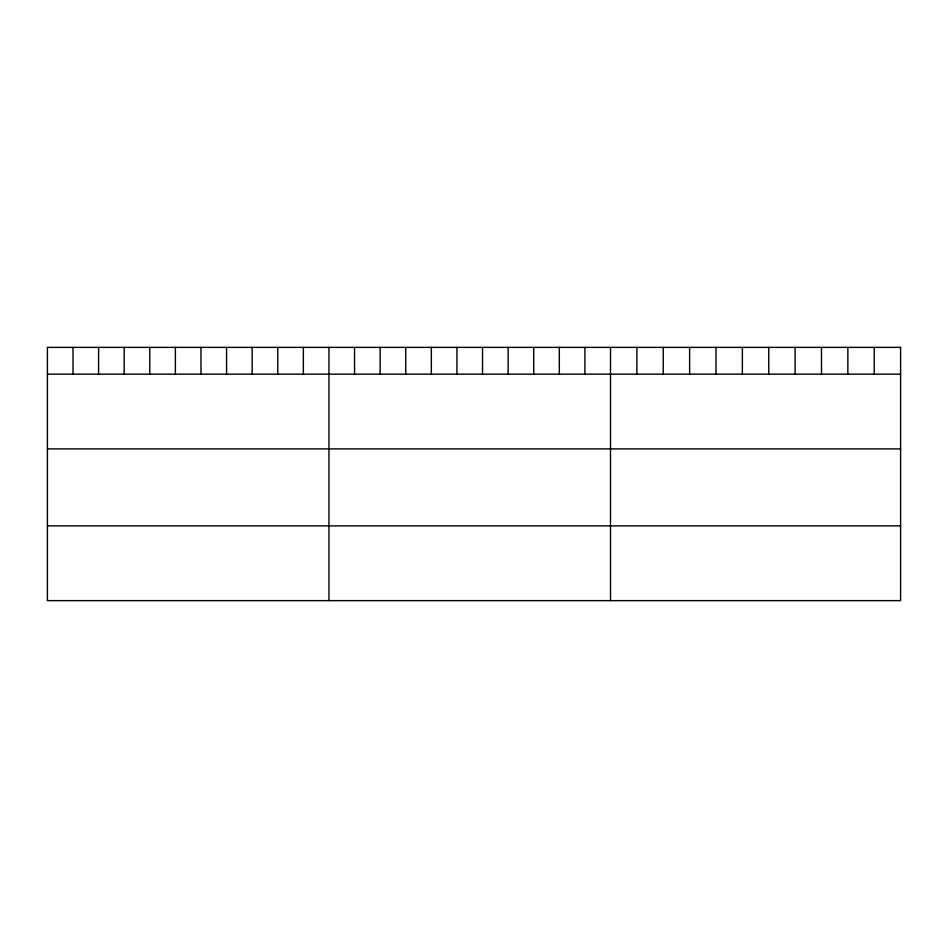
<?xml version="1.0" encoding="UTF-8"?>
<svg xmlns="http://www.w3.org/2000/svg" width="948" height="948" viewBox="0 0 948 948"><rect width="100%" height="100%" fill="white"/><g stroke="black" fill="none" stroke-linecap="round" stroke-linejoin="round"><path stroke-width="1.42" d="M47.4 374.164L900.6 374.164M47.4 448.902L900.6 448.902M47.4 525.891L900.6 525.891M874.234 347.371L874.234 374.164M847.856 347.371L847.856 374.164M821.489 347.371L821.489 374.164M795.111 347.371L795.111 374.164M768.745 347.371L768.745 374.164M742.367 347.371L742.367 374.164M716.001 347.371L716.001 374.164M689.623 347.371L689.623 374.164M663.256 347.371L663.256 374.164M636.878 347.371L636.878 374.164M610.512 347.371L610.512 600.629M584.916 347.371L584.916 374.164M559.32 347.371L559.32 374.164M533.724 347.371L533.724 374.164M508.128 347.371L508.128 374.164M482.532 347.371L482.532 374.164M456.936 347.371L456.936 374.164M431.34 347.371L431.34 374.164M405.744 347.371L405.744 374.164M380.148 347.371L380.148 374.164M354.552 347.371L354.552 374.164M328.956 347.371L328.956 600.629M303.36 347.371L303.36 374.164M277.764 347.371L277.764 374.164M252.168 347.371L252.168 374.164M226.572 347.371L226.572 374.164M200.976 347.371L200.976 374.164M175.38 347.371L175.38 374.164M149.784 347.371L149.784 374.164M124.188 347.371L124.188 374.164M98.592 347.371L98.592 374.164M72.996 347.371L72.996 374.164M900.6 347.371L47.4 347.371L47.4 600.629L900.6 600.629L900.6 347.371"/></g></svg>
